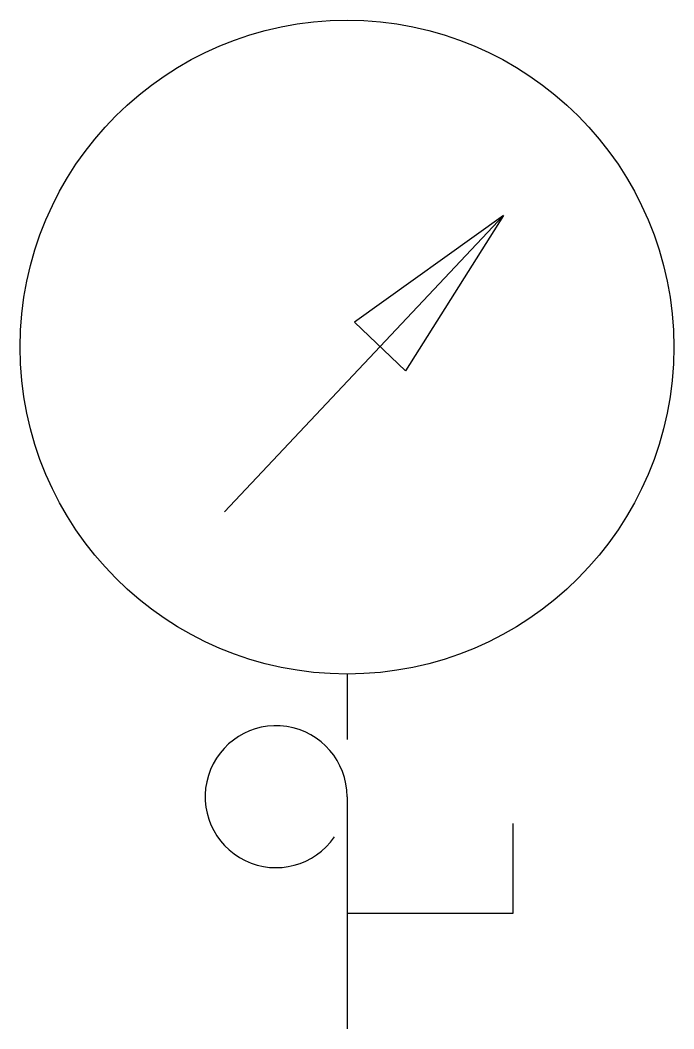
# Model space of a CAD drawing. Header units: metres. Extents: x -21615.1 to -21603.5, y -12501 to -12483.3.
import ezdxf

# ---------------------------------------------------------------- set-up
doc = ezdxf.new("R2010")
doc.units = ezdxf.units.M

msp = doc.modelspace()

# ---------------------------------------------------------------- linework, layer by layer
for p, q in [((-21611.46, -12491.93), (-21606.54, -12486.71)), ((-21606.54, -12486.71), (-21609.17, -12488.59)), ((-21606.54, -12486.71), (-21608.27, -12489.45)), ((-21608.27, -12489.45), (-21609.17, -12488.59)), ((-21609.3, -12494.79), (-21609.3, -12495.94)), ((-21609.3, -12496.95), (-21609.3, -12501.04)), ((-21606.37, -12499), (-21606.37, -12497.42)), ((-21609.3, -12499), (-21606.37, -12499))]:
    msp.add_line(p, q)
msp.add_circle((-21609.3, -12489.03), 5.76)
msp.add_arc((-21610.55, -12496.95), 1.25, 0, 325.49)

doc.saveas('drawing.dxf')
